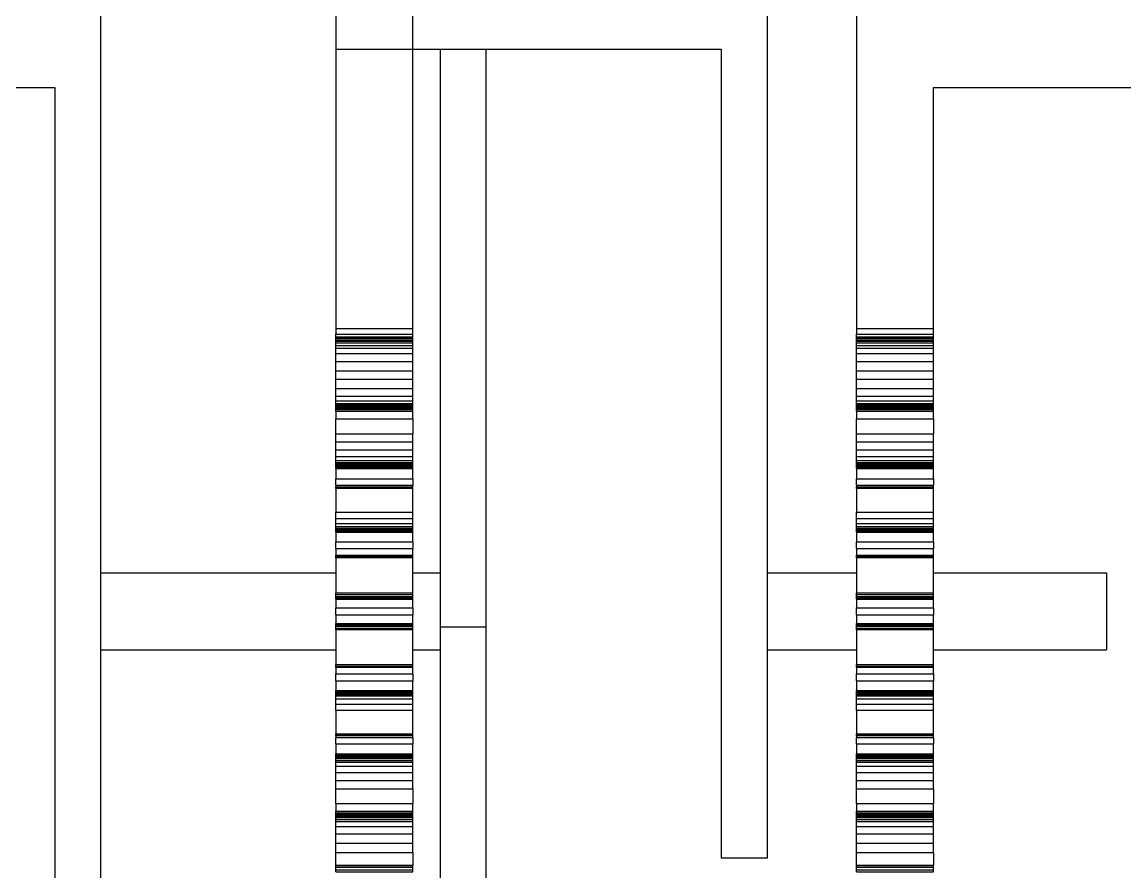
# Model space of a CAD drawing. Extents: x -518 to 2151, y -2845 to -846.
# Drawn here: x 164.6 to 307.7, y -2065.9 to -1955.6 of the extents above; entities that cross this region are included whole.
import ezdxf

# ---------------------------------------------------------------- set-up
doc = ezdxf.new("R2010")
doc.units = 0
doc.layers.get('0').update_dxf_attribs({"linetype": 'CONTINUOUS'})

msp = doc.modelspace()

# ---------------------------------------------------------------- linework, layer by layer
at = {"lineweight": 25}
for p, q in [((174.82101, -2079.0952), (174.82101, -1829.0952)), ((261.29301, -2064.0952), (261.29301, -1844.0952)), ((205.29301, -1912.8452), (205.29301, -1995.3452)), ((215.29301, -1995.3452), (215.29301, -1912.8452)), ((272.84419, -1912.8452), (272.84419, -1995.3452)), ((205.29301, -1949.0952), (205.29301, -1959.0952)), ((205.29301, -1959.0952), (255.29301, -1959.0952)), ((218.82101, -1959.0952), (218.82101, -2034.0952)), ((224.82101, -2034.0952), (224.82101, -1959.0952)), ((255.29301, -1959.0952), (255.29301, -2064.0952)), ((68.82101, -1964.0952), (168.82101, -1964.0952)), ((168.82101, -1964.0952), (168.82101, -2079.0952)), ((282.84419, -1964.0952), (432.84419, -1964.0952)), ((282.84419, -1995.3452), (282.84419, -1964.0952)), ((205.29301, -1995.3452), (215.29301, -1995.3452)), ((272.84419, -1995.3452), (282.84419, -1995.3452)), ((215.29301, -2016.11878), (205.29301, -2016.11878)), ((205.29301, -2016.11878), (205.29301, -2019.17665)), ((215.29301, -2019.17665), (215.29301, -2016.11878)), ((282.84419, -2016.11878), (272.84419, -2016.11878)), ((272.84419, -2016.11878), (272.84419, -2019.17665)), ((282.84419, -2019.17665), (282.84419, -2016.11878)), ((205.29301, -2019.17665), (215.29301, -2019.17665)), ((272.84419, -2019.17665), (282.84419, -2019.17665)), ((215.29301, -2025.11915), (205.29301, -2025.11915)), ((205.29301, -2025.11915), (205.29301, -2029.64488)), ((215.29301, -2029.64488), (215.29301, -2025.11915)), ((272.84419, -2025.11915), (272.84419, -2029.64488)), ((282.84419, -2025.11915), (272.84419, -2025.11915)), ((282.84419, -2029.64488), (282.84419, -2025.11915)), ((205.29301, -2029.64488), (215.29301, -2029.64488)), ((272.84419, -2029.64488), (282.84419, -2029.64488)), ((205.29301, -2034.43009), (205.29301, -2038.95582)), ((215.29301, -2034.43009), (205.29301, -2034.43009)), ((215.29301, -2038.95582), (215.29301, -2034.43009)), ((218.82101, -2034.0952), (218.82101, -2104.0952)), ((224.82101, -2034.0952), (218.82101, -2034.0952)), ((224.82101, -2098.0952), (224.82101, -2034.0952)), ((272.84419, -2034.43009), (272.84419, -2038.95582)), ((282.84419, -2034.43009), (272.84419, -2034.43009)), ((282.84419, -2038.95582), (282.84419, -2034.43009)), ((205.29301, -2038.95582), (215.29301, -2038.95582)), ((272.84419, -2038.95582), (282.84419, -2038.95582)), ((215.29301, -2044.89832), (205.29301, -2044.89832)), ((205.29301, -2044.89832), (205.29301, -2047.95618)), ((215.29301, -2047.95618), (215.29301, -2044.89832)), ((282.84419, -2044.89832), (272.84419, -2044.89832)), ((272.84419, -2044.89832), (272.84419, -2047.95618)), ((282.84419, -2047.95618), (282.84419, -2044.89832)), ((205.29301, -2047.95618), (215.29301, -2047.95618)), ((272.84419, -2047.95618), (282.84419, -2047.95618)), ((261.29301, -2064.0952), (255.29301, -2064.0952))]:
    msp.add_line(p, q, dxfattribs=at)
at = {"color": 4, "lineweight": 25}
for p, q in [((205.29301, -1959.0952), (255.29301, -1959.0952)), ((261.29301, -2027.03748), (272.84419, -2027.03748)), ((282.84419, -2027.03748), (305.29301, -2027.03748)), ((305.29301, -2027.03748), (305.29301, -2034.53748)), ((305.29301, -2034.53748), (305.29301, -2037.03748)), ((261.29301, -2037.03748), (272.84419, -2037.03748)), ((282.84419, -2037.03748), (305.29301, -2037.03748)), ((261.29301, -2064.0952), (255.29301, -2064.0952))]:
    msp.add_line(p, q, dxfattribs=at)
at = {"color": 6, "lineweight": 25}
for p, q in [((205.29301, -1995.3452), (215.29301, -1995.3452)), ((205.29301, -1995.34569), (205.29301, -1996.06522)), ((205.29301, -1996.06522), (215.29301, -1996.06522)), ((205.29301, -1996.41352), (205.29301, -1996.06522)), ((205.29301, -1996.49712), (205.29301, -1996.41351)), ((205.29301, -1996.41352), (215.29301, -1996.41352)), ((215.29301, -1996.06522), (215.29301, -1995.34569)), ((215.29301, -1996.41352), (215.29301, -1996.06522)), ((215.29301, -1996.49712), (215.29301, -1996.41351)), ((272.84419, -1995.3452), (282.84419, -1995.3452)), ((272.84419, -1995.34569), (272.84419, -1996.06522)), ((272.84419, -1996.41352), (272.84419, -1996.06522)), ((272.84419, -1996.06522), (282.84419, -1996.06522)), ((272.84419, -1996.49712), (272.84419, -1996.41351)), ((272.84419, -1996.41352), (282.84419, -1996.41352)), ((282.84419, -1996.06522), (282.84419, -1995.3452)), ((282.84419, -1996.41352), (282.84419, -1996.06522)), ((282.84419, -1996.49712), (282.84419, -1996.41351)), ((205.29301, -1996.49712), (215.29301, -1996.49712)), ((205.29301, -1996.66914), (205.29301, -1996.49712)), ((205.29301, -1996.66914), (215.29301, -1996.66914)), ((205.29301, -1996.90669), (205.29301, -1996.66914)), ((205.29301, -1996.90669), (215.29301, -1996.90669)), ((205.29301, -1996.97912), (205.29301, -1996.90669)), ((205.29301, -1996.97912), (215.29301, -1996.97912)), ((205.29301, -1997.20011), (205.29301, -1996.97912)), ((205.29301, -1997.20011), (215.29301, -1997.20011)), ((205.29301, -1997.20915), (205.29301, -1997.20011)), ((205.29301, -1997.20915), (215.29301, -1997.20915)), ((205.29301, -1997.57592), (205.29301, -1997.20915)), ((205.29301, -1997.57592), (215.29301, -1997.57592)), ((205.29301, -1997.88254), (205.29301, -1997.57592)), ((215.29301, -1996.66914), (215.29301, -1996.49712)), ((215.29301, -1996.90669), (215.29301, -1996.66914)), ((215.29301, -1996.97912), (215.29301, -1996.90669)), ((215.29301, -1997.20011), (215.29301, -1996.97912)), ((215.29301, -1997.20915), (215.29301, -1997.20011)), ((215.29301, -1997.57592), (215.29301, -1997.20915)), ((215.29301, -1997.88254), (215.29301, -1997.57592)), ((272.84419, -1996.66914), (272.84419, -1996.49712)), ((272.84419, -1996.49712), (282.84419, -1996.49712)), ((272.84419, -1996.90669), (272.84419, -1996.66914)), ((272.84419, -1996.66914), (282.84419, -1996.66914)), ((272.84419, -1996.90669), (282.84419, -1996.90669)), ((272.84419, -1996.97912), (272.84419, -1996.90669)), ((272.84419, -1996.97912), (282.84419, -1996.97912)), ((272.84419, -1997.20011), (272.84419, -1996.97912)), ((272.84419, -1997.20011), (282.84419, -1997.20011)), ((272.84419, -1997.20915), (272.84419, -1997.20011)), ((272.84419, -1997.20915), (282.84419, -1997.20915)), ((272.84419, -1997.57592), (272.84419, -1997.20915)), ((272.84419, -1997.57592), (282.84419, -1997.57592)), ((272.84419, -1997.88254), (272.84419, -1997.57592)), ((282.84419, -1996.66914), (282.84419, -1996.49712)), ((282.84419, -1996.90669), (282.84419, -1996.66914)), ((282.84419, -1996.97912), (282.84419, -1996.90669)), ((282.84419, -1997.20011), (282.84419, -1996.97912)), ((282.84419, -1997.20915), (282.84419, -1997.20011)), ((282.84419, -1997.57592), (282.84419, -1997.20915)), ((282.84419, -1997.88254), (282.84419, -1997.57592)), ((205.29301, -1997.88254), (215.29301, -1997.88254)), ((205.29301, -1998.59922), (205.29301, -1997.88254)), ((205.29301, -1998.59922), (215.29301, -1998.59922)), ((205.29301, -1999.63704), (205.29301, -1998.59922)), ((215.29301, -1998.59922), (215.29301, -1997.88254)), ((215.29301, -1999.63704), (215.29301, -1998.59922)), ((272.84419, -1997.88254), (282.84419, -1997.88254)), ((272.84419, -1998.59922), (272.84419, -1997.88254)), ((272.84419, -1998.59922), (282.84419, -1998.59922)), ((272.84419, -1999.63704), (272.84419, -1998.59922)), ((282.84419, -1998.59922), (282.84419, -1997.88254)), ((282.84419, -1999.63704), (282.84419, -1998.59922)), ((205.29301, -1999.63704), (215.29301, -1999.63704)), ((205.29301, -2000.83976), (205.29301, -1999.63704)), ((215.29301, -2000.83976), (215.29301, -1999.63704)), ((272.84419, -1999.63704), (282.84419, -1999.63704)), ((272.84419, -2000.83976), (272.84419, -1999.63704)), ((282.84419, -2000.83976), (282.84419, -1999.63704)), ((205.29301, -2000.83976), (215.29301, -2000.83976)), ((205.29301, -2001.93683), (205.29301, -2000.83976)), ((205.29301, -2001.93683), (215.29301, -2001.93683)), ((205.29301, -2003.14313), (205.29301, -2001.93683)), ((215.29301, -2001.93683), (215.29301, -2000.83976)), ((215.29301, -2003.14313), (215.29301, -2001.93683)), ((272.84419, -2000.83976), (282.84419, -2000.83976)), ((272.84419, -2001.93683), (272.84419, -2000.83976)), ((272.84419, -2001.93683), (282.84419, -2001.93683)), ((272.84419, -2003.14313), (272.84419, -2001.93683)), ((282.84419, -2001.93683), (282.84419, -2000.83976)), ((282.84419, -2003.14313), (282.84419, -2001.93683)), ((205.29301, -2003.14313), (215.29301, -2003.14313)), ((205.29301, -2004.11542), (205.29301, -2003.14313)), ((215.29301, -2004.11542), (215.29301, -2003.14313)), ((272.84419, -2003.14313), (282.84419, -2003.14313)), ((272.84419, -2004.11542), (272.84419, -2003.14313)), ((282.84419, -2004.11542), (282.84419, -2003.14313)), ((205.29301, -2004.11542), (215.29301, -2004.11542)), ((205.29301, -2004.74259), (205.29301, -2004.11542)), ((205.29301, -2004.74259), (215.29301, -2004.74259)), ((205.29301, -2005.06227), (205.29301, -2004.74259)), ((215.29301, -2004.74259), (215.29301, -2004.11542)), ((215.29301, -2005.06227), (215.29301, -2004.74259)), ((272.84419, -2004.11542), (282.84419, -2004.11542)), ((272.84419, -2004.74259), (272.84419, -2004.11542)), ((272.84419, -2004.74259), (282.84419, -2004.74259)), ((272.84419, -2005.06227), (272.84419, -2004.74259)), ((282.84419, -2004.74259), (282.84419, -2004.11542)), ((282.84419, -2005.06227), (282.84419, -2004.74259)), ((205.29301, -2005.06227), (215.29301, -2005.06227)), ((205.29301, -2005.12056), (205.29301, -2005.06227)), ((205.29301, -2005.12056), (215.29301, -2005.12056)), ((205.29301, -2005.30011), (205.29301, -2005.12056)), ((205.29301, -2005.30011), (215.29301, -2005.30011)), ((205.29301, -2005.3933), (205.29301, -2005.30011)), ((205.29301, -2005.3933), (215.29301, -2005.3933)), ((205.29301, -2005.47108), (205.29301, -2005.3933)), ((205.29301, -2005.47108), (215.29301, -2005.47108)), ((205.29301, -2005.6301), (205.29301, -2005.47108)), ((205.29301, -2005.6301), (215.29301, -2005.6301)), ((205.29301, -2005.63753), (205.29301, -2005.6301)), ((205.29301, -2005.63753), (215.29301, -2005.63753)), ((205.29301, -2005.80179), (205.29301, -2005.63753)), ((205.29301, -2005.80179), (215.29301, -2005.80179)), ((205.29301, -2005.87829), (205.29301, -2005.80179)), ((205.29301, -2005.87829), (215.29301, -2005.87829)), ((205.29301, -2006.09543), (205.29301, -2005.87829)), ((205.29301, -2006.09543), (215.29301, -2006.09543)), ((205.29301, -2006.09543), (205.29301, -2007.08541)), ((215.29301, -2005.12056), (215.29301, -2005.06227)), ((215.29301, -2005.30011), (215.29301, -2005.12056)), ((215.29301, -2005.3933), (215.29301, -2005.30011)), ((215.29301, -2005.47108), (215.29301, -2005.3933)), ((215.29301, -2005.6301), (215.29301, -2005.47108)), ((215.29301, -2005.63753), (215.29301, -2005.6301)), ((215.29301, -2005.80179), (215.29301, -2005.63753)), ((215.29301, -2005.87829), (215.29301, -2005.80179)), ((215.29301, -2006.09543), (215.29301, -2005.87829)), ((215.29301, -2007.08541), (215.29301, -2006.09543)), ((272.84419, -2005.06227), (282.84419, -2005.06227)), ((272.84419, -2005.12056), (272.84419, -2005.06227)), ((272.84419, -2005.12056), (282.84419, -2005.12056)), ((272.84419, -2005.30011), (272.84419, -2005.12056)), ((272.84419, -2005.30011), (282.84419, -2005.30011)), ((272.84419, -2005.3933), (272.84419, -2005.30011)), ((272.84419, -2005.3933), (282.84419, -2005.3933)), ((272.84419, -2005.47108), (272.84419, -2005.3933)), ((272.84419, -2005.47108), (282.84419, -2005.47108)), ((272.84419, -2005.6301), (272.84419, -2005.47108)), ((272.84419, -2005.6301), (282.84419, -2005.6301)), ((272.84419, -2005.63753), (272.84419, -2005.6301)), ((272.84419, -2005.63753), (282.84419, -2005.63753)), ((272.84419, -2005.80179), (272.84419, -2005.63753)), ((272.84419, -2005.80179), (282.84419, -2005.80179)), ((272.84419, -2005.87829), (272.84419, -2005.80179)), ((272.84419, -2005.87829), (282.84419, -2005.87829)), ((272.84419, -2006.09543), (272.84419, -2005.87829)), ((272.84419, -2006.09543), (272.84419, -2007.08541)), ((272.84419, -2006.09543), (282.84419, -2006.09543)), ((282.84419, -2005.12056), (282.84419, -2005.06227)), ((282.84419, -2005.30011), (282.84419, -2005.12056)), ((282.84419, -2005.3933), (282.84419, -2005.30011)), ((282.84419, -2005.47108), (282.84419, -2005.3933)), ((282.84419, -2005.6301), (282.84419, -2005.47108)), ((282.84419, -2005.63753), (282.84419, -2005.6301)), ((282.84419, -2005.80179), (282.84419, -2005.63753)), ((282.84419, -2005.87829), (282.84419, -2005.80179)), ((282.84419, -2006.09543), (282.84419, -2005.87829)), ((282.84419, -2007.08541), (282.84419, -2006.09543)), ((205.29301, -2007.08541), (215.29301, -2007.08541)), ((205.29301, -2008.99924), (205.29301, -2007.08541)), ((215.29301, -2007.08541), (215.29301, -2008.99924)), ((272.84419, -2007.08541), (282.84419, -2007.08541)), ((272.84419, -2008.99924), (272.84419, -2007.08541)), ((282.84419, -2007.08541), (282.84419, -2008.99924)), ((205.29301, -2008.99924), (215.29301, -2008.99924)), ((205.29301, -2010.0531), (205.29301, -2008.99924)), ((215.29301, -2010.0531), (215.29301, -2008.99924)), ((272.84419, -2008.99924), (282.84419, -2008.99924)), ((272.84419, -2010.0531), (272.84419, -2008.99924)), ((282.84419, -2010.0531), (282.84419, -2008.99924)), ((205.29301, -2010.0531), (215.29301, -2010.0531)), ((205.29301, -2011.11401), (205.29301, -2010.0531)), ((215.29301, -2011.11401), (215.29301, -2010.0531)), ((272.84419, -2010.0531), (282.84419, -2010.0531)), ((272.84419, -2011.11401), (272.84419, -2010.0531)), ((282.84419, -2011.11401), (282.84419, -2010.0531)), ((205.29301, -2011.11401), (215.29301, -2011.11401)), ((205.29301, -2011.94517), (205.29301, -2011.11401)), ((205.29301, -2011.94517), (215.29301, -2011.94517)), ((205.29301, -2012.46918), (205.29301, -2011.94517)), ((215.29301, -2011.94517), (215.29301, -2011.11401)), ((215.29301, -2012.46918), (215.29301, -2011.94517)), ((272.84419, -2011.11401), (282.84419, -2011.11401)), ((272.84419, -2011.94517), (272.84419, -2011.11401)), ((272.84419, -2011.94517), (282.84419, -2011.94517)), ((272.84419, -2012.46918), (272.84419, -2011.94517)), ((282.84419, -2011.94517), (282.84419, -2011.11401)), ((282.84419, -2012.46918), (282.84419, -2011.94517)), ((205.29301, -2012.46918), (215.29301, -2012.46918)), ((205.29301, -2012.73118), (205.29301, -2012.46918)), ((205.29301, -2012.73118), (215.29301, -2012.73118)), ((205.29301, -2012.77852), (205.29301, -2012.73118)), ((205.29301, -2012.77852), (215.29301, -2012.77852)), ((205.29301, -2012.92333), (205.29301, -2012.77852)), ((205.29301, -2012.92333), (215.29301, -2012.92333)), ((205.29301, -2012.99783), (205.29301, -2012.92333)), ((205.29301, -2012.99783), (215.29301, -2012.99783)), ((205.29301, -2013.0596), (205.29301, -2012.99783)), ((205.29301, -2013.0596), (215.29301, -2013.0596)), ((205.29301, -2013.18452), (205.29301, -2013.0596)), ((205.29301, -2013.18452), (215.29301, -2013.18452)), ((205.29301, -2013.19031), (205.29301, -2013.18452)), ((205.29301, -2013.19031), (215.29301, -2013.19031)), ((205.29301, -2013.31665), (205.29301, -2013.19031)), ((205.29301, -2013.31665), (215.29301, -2013.31665)), ((205.29301, -2013.37405), (205.29301, -2013.31665)), ((205.29301, -2013.37405), (215.29301, -2013.37405)), ((205.29301, -2013.52974), (205.29301, -2013.37405)), ((205.29301, -2013.52974), (215.29301, -2013.52974)), ((205.29301, -2013.52974), (205.29301, -2014.84936)), ((215.29301, -2012.73118), (215.29301, -2012.46918)), ((215.29301, -2012.77852), (215.29301, -2012.73118)), ((215.29301, -2012.92333), (215.29301, -2012.77852)), ((215.29301, -2012.99783), (215.29301, -2012.92333)), ((215.29301, -2013.0596), (215.29301, -2012.99783)), ((215.29301, -2013.18452), (215.29301, -2013.0596)), ((215.29301, -2013.19031), (215.29301, -2013.18452)), ((215.29301, -2013.31665), (215.29301, -2013.19031)), ((215.29301, -2013.37405), (215.29301, -2013.31665)), ((215.29301, -2013.52974), (215.29301, -2013.37405)), ((215.29301, -2014.84936), (215.29301, -2013.52974)), ((272.84419, -2012.46918), (282.84419, -2012.46918)), ((272.84419, -2012.73118), (272.84419, -2012.46918)), ((272.84419, -2012.73118), (282.84419, -2012.73118)), ((272.84419, -2012.77852), (272.84419, -2012.73118)), ((272.84419, -2012.77852), (282.84419, -2012.77852)), ((272.84419, -2012.92333), (272.84419, -2012.77852)), ((272.84419, -2012.92333), (282.84419, -2012.92333)), ((272.84419, -2012.99783), (272.84419, -2012.92333)), ((272.84419, -2012.99783), (282.84419, -2012.99783)), ((272.84419, -2013.0596), (272.84419, -2012.99783)), ((272.84419, -2013.0596), (282.84419, -2013.0596)), ((272.84419, -2013.18452), (272.84419, -2013.0596)), ((272.84419, -2013.18452), (282.84419, -2013.18452)), ((272.84419, -2013.19031), (272.84419, -2013.18452)), ((272.84419, -2013.19031), (282.84419, -2013.19031)), ((272.84419, -2013.31665), (272.84419, -2013.19031)), ((272.84419, -2013.31665), (282.84419, -2013.31665)), ((272.84419, -2013.37405), (272.84419, -2013.31665)), ((272.84419, -2013.37405), (282.84419, -2013.37405)), ((272.84419, -2013.52974), (272.84419, -2013.37405)), ((272.84419, -2013.52974), (282.84419, -2013.52974)), ((272.84419, -2013.52974), (272.84419, -2014.84936)), ((282.84419, -2012.73118), (282.84419, -2012.46918)), ((282.84419, -2012.77852), (282.84419, -2012.73118)), ((282.84419, -2012.92333), (282.84419, -2012.77852)), ((282.84419, -2012.99783), (282.84419, -2012.92333)), ((282.84419, -2013.0596), (282.84419, -2012.99783)), ((282.84419, -2013.18452), (282.84419, -2013.0596)), ((282.84419, -2013.19031), (282.84419, -2013.18452)), ((282.84419, -2013.31665), (282.84419, -2013.19031)), ((282.84419, -2013.37405), (282.84419, -2013.31665)), ((282.84419, -2013.52974), (282.84419, -2013.37405)), ((282.84419, -2014.84936), (282.84419, -2013.52974)), ((205.29301, -2014.84936), (215.29301, -2014.84936)), ((205.29301, -2015.67183), (205.29301, -2014.84936)), ((215.29301, -2014.84936), (215.29301, -2015.67183)), ((272.84419, -2014.84936), (282.84419, -2014.84936)), ((272.84419, -2015.67183), (272.84419, -2014.84936)), ((282.84419, -2014.84936), (282.84419, -2015.67183)), ((205.29301, -2015.67183), (215.29301, -2015.67183)), ((205.29301, -2015.67183), (205.29301, -2015.91319)), ((205.29301, -2015.91319), (215.29301, -2015.91319)), ((205.29301, -2015.99555), (205.29301, -2015.91319)), ((205.29301, -2015.99555), (215.29301, -2015.99555)), ((205.29301, -2016.11878), (205.29301, -2015.99555)), ((215.29301, -2015.91319), (215.29301, -2015.67183)), ((215.29301, -2015.99555), (215.29301, -2015.91319)), ((215.29301, -2016.11878), (215.29301, -2015.99555)), ((272.84419, -2015.67183), (272.84419, -2015.91319)), ((272.84419, -2015.67183), (282.84419, -2015.67183)), ((272.84419, -2015.91319), (282.84419, -2015.91319)), ((272.84419, -2015.99555), (272.84419, -2015.91319)), ((272.84419, -2015.99555), (282.84419, -2015.99555)), ((272.84419, -2016.11878), (272.84419, -2015.99555)), ((282.84419, -2015.91319), (282.84419, -2015.67183)), ((282.84419, -2015.99555), (282.84419, -2015.91319)), ((282.84419, -2016.11878), (282.84419, -2015.99555)), ((205.29301, -2019.99934), (205.29301, -2019.17665)), ((215.29301, -2019.99934), (215.29301, -2019.17665)), ((272.84419, -2019.99934), (272.84419, -2019.17665)), ((282.84419, -2019.99934), (282.84419, -2019.17665)), ((205.29301, -2019.99934), (215.29301, -2019.99934)), ((205.29301, -2020.65306), (205.29301, -2019.99934)), ((205.29301, -2020.65306), (215.29301, -2020.65306)), ((205.29301, -2021.05099), (205.29301, -2020.65306)), ((215.29301, -2020.65306), (215.29301, -2019.99934)), ((215.29301, -2021.05099), (215.29301, -2020.65306)), ((272.84419, -2019.99934), (282.84419, -2019.99934)), ((272.84419, -2020.65306), (272.84419, -2019.99934)), ((272.84419, -2020.65306), (282.84419, -2020.65306)), ((272.84419, -2021.05099), (272.84419, -2020.65306)), ((282.84419, -2020.65306), (282.84419, -2019.99934)), ((282.84419, -2021.05099), (282.84419, -2020.65306)), ((205.29301, -2021.05099), (215.29301, -2021.05099)), ((205.29301, -2021.24386), (205.29301, -2021.05099)), ((205.29301, -2021.24386), (215.29301, -2021.24386)), ((205.29301, -2021.27818), (205.29301, -2021.24386)), ((205.29301, -2021.27818), (215.29301, -2021.27818)), ((205.29301, -2021.38193), (205.29301, -2021.27818)), ((205.29301, -2021.38193), (215.29301, -2021.38193)), ((205.29301, -2021.43448), (205.29301, -2021.38193)), ((205.29301, -2021.43448), (215.29301, -2021.43448)), ((205.29301, -2021.47754), (205.29301, -2021.43448)), ((205.29301, -2021.47754), (215.29301, -2021.47754)), ((205.29301, -2021.56291), (205.29301, -2021.47754)), ((205.29301, -2021.56291), (215.29301, -2021.56291)), ((205.29301, -2021.5668), (205.29301, -2021.56291)), ((205.29301, -2021.5668), (215.29301, -2021.5668)), ((205.29301, -2021.64969), (205.29301, -2021.5668)), ((205.29301, -2021.64969), (215.29301, -2021.64969)), ((205.29301, -2021.6855), (205.29301, -2021.64969)), ((205.29301, -2021.6855), (215.29301, -2021.6855)), ((205.29301, -2021.77292), (205.29301, -2021.6855)), ((205.29301, -2021.77292), (215.29301, -2021.77292)), ((205.29301, -2021.77292), (205.29301, -2023.02132)), ((215.29301, -2021.24386), (215.29301, -2021.05099)), ((215.29301, -2021.27818), (215.29301, -2021.24386)), ((215.29301, -2021.38193), (215.29301, -2021.27818)), ((215.29301, -2021.43448), (215.29301, -2021.38193)), ((215.29301, -2021.47754), (215.29301, -2021.43448)), ((215.29301, -2021.56291), (215.29301, -2021.47754)), ((215.29301, -2021.5668), (215.29301, -2021.56291)), ((215.29301, -2021.64969), (215.29301, -2021.5668)), ((215.29301, -2021.6855), (215.29301, -2021.64969)), ((215.29301, -2021.77292), (215.29301, -2021.6855)), ((215.29301, -2023.02132), (215.29301, -2021.77292)), ((272.84419, -2021.05099), (282.84419, -2021.05099)), ((272.84419, -2021.24386), (272.84419, -2021.05099)), ((272.84419, -2021.24386), (282.84419, -2021.24386)), ((272.84419, -2021.27818), (272.84419, -2021.24386)), ((272.84419, -2021.27818), (282.84419, -2021.27818)), ((272.84419, -2021.38193), (272.84419, -2021.27818)), ((272.84419, -2021.38193), (282.84419, -2021.38193)), ((272.84419, -2021.43448), (272.84419, -2021.38193)), ((272.84419, -2021.43448), (282.84419, -2021.43448)), ((272.84419, -2021.47754), (272.84419, -2021.43448)), ((272.84419, -2021.47754), (282.84419, -2021.47754)), ((272.84419, -2021.56291), (272.84419, -2021.47754)), ((272.84419, -2021.56291), (282.84419, -2021.56291)), ((272.84419, -2021.5668), (272.84419, -2021.56291)), ((272.84419, -2021.5668), (282.84419, -2021.5668)), ((272.84419, -2021.64969), (272.84419, -2021.5668)), ((272.84419, -2021.64969), (282.84419, -2021.64969)), ((272.84419, -2021.6855), (272.84419, -2021.64969)), ((272.84419, -2021.6855), (282.84419, -2021.6855)), ((272.84419, -2021.77292), (272.84419, -2021.6855)), ((272.84419, -2021.77292), (282.84419, -2021.77292)), ((272.84419, -2021.77292), (272.84419, -2023.02132)), ((282.84419, -2021.24386), (282.84419, -2021.05099)), ((282.84419, -2021.27818), (282.84419, -2021.24386)), ((282.84419, -2021.38193), (282.84419, -2021.27818)), ((282.84419, -2021.43448), (282.84419, -2021.38193)), ((282.84419, -2021.47754), (282.84419, -2021.43448)), ((282.84419, -2021.56291), (282.84419, -2021.47754)), ((282.84419, -2021.5668), (282.84419, -2021.56291)), ((282.84419, -2021.64969), (282.84419, -2021.5668)), ((282.84419, -2021.6855), (282.84419, -2021.64969)), ((282.84419, -2021.77292), (282.84419, -2021.6855)), ((282.84419, -2023.02132), (282.84419, -2021.77292)), ((205.29301, -2023.02132), (215.29301, -2023.02132)), ((205.29301, -2023.90196), (205.29301, -2023.02132)), ((215.29301, -2023.02132), (215.29301, -2023.90196)), ((272.84419, -2023.02132), (282.84419, -2023.02132)), ((272.84419, -2023.90196), (272.84419, -2023.02132)), ((282.84419, -2023.02132), (282.84419, -2023.90196)), ((205.29301, -2023.90196), (215.29301, -2023.90196)), ((205.29301, -2023.90196), (205.29301, -2024.76506)), ((205.29301, -2024.76506), (215.29301, -2024.76506)), ((205.29301, -2024.76877), (205.29301, -2024.76506)), ((205.29301, -2024.76905), (215.29301, -2024.76905)), ((205.29301, -2024.78864), (205.29301, -2024.76905)), ((205.29301, -2024.78864), (215.29301, -2024.78864)), ((205.29301, -2024.81591), (205.29301, -2024.78864)), ((205.29301, -2024.81591), (215.29301, -2024.81591)), ((205.29301, -2024.9158), (205.29301, -2024.81591)), ((205.29301, -2024.9158), (215.29301, -2024.9158)), ((205.29301, -2025.11915), (205.29301, -2024.9158)), ((215.29301, -2024.76506), (215.29301, -2023.90196)), ((215.29301, -2024.76877), (215.29301, -2024.76506)), ((215.29301, -2024.78864), (215.29301, -2024.76905)), ((215.29301, -2024.81591), (215.29301, -2024.78864)), ((215.29301, -2024.9158), (215.29301, -2024.81591)), ((215.29301, -2025.11915), (215.29301, -2024.9158)), ((272.84419, -2023.90196), (282.84419, -2023.90196)), ((272.84419, -2023.90196), (272.84419, -2024.76506)), ((272.84419, -2024.76506), (282.84419, -2024.76506)), ((272.84419, -2024.76877), (272.84419, -2024.76506)), ((272.84419, -2024.76877), (282.84419, -2024.76877)), ((272.84419, -2024.76905), (282.84419, -2024.76905)), ((272.84419, -2024.78864), (272.84419, -2024.76905)), ((272.84419, -2024.78864), (282.84419, -2024.78864)), ((272.84419, -2024.81591), (272.84419, -2024.78864)), ((272.84419, -2024.81591), (282.84419, -2024.81591)), ((272.84419, -2024.9158), (272.84419, -2024.81591)), ((272.84419, -2024.9158), (282.84419, -2024.9158)), ((272.84419, -2025.11915), (272.84419, -2024.9158)), ((282.84419, -2024.76506), (282.84419, -2023.90196)), ((282.84419, -2024.76877), (282.84419, -2024.76506)), ((282.84419, -2024.78864), (282.84419, -2024.76905)), ((282.84419, -2024.81591), (282.84419, -2024.78864)), ((282.84419, -2024.9158), (282.84419, -2024.81591)), ((282.84419, -2025.11915), (282.84419, -2024.9158)), ((205.29301, -2029.8585), (205.29301, -2029.64488)), ((205.29301, -2029.8585), (215.29301, -2029.8585)), ((205.29301, -2030.11297), (205.29301, -2029.8585)), ((205.29301, -2030.11297), (215.29301, -2030.11297)), ((205.29301, -2030.22829), (205.29301, -2030.11297)), ((205.29301, -2030.22829), (215.29301, -2030.22829)), ((205.29301, -2030.24808), (205.29301, -2030.22829)), ((205.29301, -2030.24808), (215.29301, -2030.24808)), ((205.29301, -2030.30624), (205.29301, -2030.24808)), ((205.29301, -2030.30624), (215.29301, -2030.30624)), ((205.29301, -2030.33453), (205.29301, -2030.30624)), ((205.29301, -2030.33453), (215.29301, -2030.33453)), ((205.29301, -2030.357), (205.29301, -2030.33453)), ((205.29301, -2030.357), (215.29301, -2030.357)), ((205.29301, -2030.39909), (205.29301, -2030.357)), ((205.29301, -2030.39909), (215.29301, -2030.39909)), ((205.29301, -2030.40091), (205.29301, -2030.39909)), ((205.29301, -2030.40091), (215.29301, -2030.40091)), ((205.29301, -2030.43673), (205.29301, -2030.40091)), ((205.29301, -2030.43673), (215.29301, -2030.43673)), ((205.29301, -2030.44938), (205.29301, -2030.43673)), ((205.29301, -2030.44938), (215.29301, -2030.44938)), ((205.29301, -2030.46472), (205.29301, -2030.44938)), ((205.29301, -2030.46472), (215.29301, -2030.46472)), ((205.29301, -2030.46472), (205.29301, -2031.58733)), ((215.29301, -2029.8585), (215.29301, -2029.64488)), ((215.29301, -2030.11297), (215.29301, -2029.8585)), ((215.29301, -2030.22829), (215.29301, -2030.11297)), ((215.29301, -2030.24808), (215.29301, -2030.22829)), ((215.29301, -2030.30624), (215.29301, -2030.24808)), ((215.29301, -2030.33453), (215.29301, -2030.30624)), ((215.29301, -2030.357), (215.29301, -2030.33453)), ((215.29301, -2030.39909), (215.29301, -2030.357)), ((215.29301, -2030.40091), (215.29301, -2030.39909)), ((215.29301, -2030.43673), (215.29301, -2030.40091)), ((215.29301, -2030.44938), (215.29301, -2030.43673)), ((215.29301, -2030.46472), (215.29301, -2030.44938)), ((215.29301, -2031.58733), (215.29301, -2030.46472)), ((272.84419, -2029.8585), (272.84419, -2029.64488)), ((272.84419, -2029.8585), (282.84419, -2029.8585)), ((272.84419, -2030.11297), (272.84419, -2029.8585)), ((272.84419, -2030.11297), (282.84419, -2030.11297)), ((272.84419, -2030.22829), (272.84419, -2030.11297)), ((272.84419, -2030.22829), (282.84419, -2030.22829)), ((272.84419, -2030.24808), (272.84419, -2030.22829)), ((272.84419, -2030.24808), (282.84419, -2030.24808)), ((272.84419, -2030.30624), (272.84419, -2030.24808)), ((272.84419, -2030.30624), (282.84419, -2030.30624)), ((272.84419, -2030.33453), (272.84419, -2030.30624)), ((272.84419, -2030.33453), (282.84419, -2030.33453)), ((272.84419, -2030.357), (272.84419, -2030.33453)), ((272.84419, -2030.357), (282.84419, -2030.357)), ((272.84419, -2030.39909), (272.84419, -2030.357)), ((272.84419, -2030.39909), (282.84419, -2030.39909)), ((272.84419, -2030.40091), (272.84419, -2030.39909)), ((272.84419, -2030.40091), (282.84419, -2030.40091)), ((272.84419, -2030.43673), (272.84419, -2030.40091)), ((272.84419, -2030.43673), (282.84419, -2030.43673)), ((272.84419, -2030.44938), (272.84419, -2030.43673)), ((272.84419, -2030.44938), (282.84419, -2030.44938)), ((272.84419, -2030.46472), (272.84419, -2030.44938)), ((272.84419, -2030.46472), (282.84419, -2030.46472)), ((272.84419, -2030.46472), (272.84419, -2031.58733)), ((282.84419, -2029.8585), (282.84419, -2029.64488)), ((282.84419, -2030.11297), (282.84419, -2029.8585)), ((282.84419, -2030.22829), (282.84419, -2030.11297)), ((282.84419, -2030.24808), (282.84419, -2030.22829)), ((282.84419, -2030.30624), (282.84419, -2030.24808)), ((282.84419, -2030.33453), (282.84419, -2030.30624)), ((282.84419, -2030.357), (282.84419, -2030.33453)), ((282.84419, -2030.39909), (282.84419, -2030.357)), ((282.84419, -2030.40091), (282.84419, -2030.39909)), ((282.84419, -2030.43673), (282.84419, -2030.40091)), ((282.84419, -2030.44938), (282.84419, -2030.43673)), ((282.84419, -2030.46472), (282.84419, -2030.44938)), ((282.84419, -2031.58733), (282.84419, -2030.46472)), ((205.29301, -2031.58733), (215.29301, -2031.58733)), ((205.29301, -2032.48764), (205.29301, -2031.58733)), ((215.29301, -2031.58733), (215.29301, -2032.48764)), ((272.84419, -2031.58733), (282.84419, -2031.58733)), ((272.84419, -2032.48764), (272.84419, -2031.58733)), ((282.84419, -2031.58733), (282.84419, -2032.48764)), ((205.29301, -2032.48764), (215.29301, -2032.48764)), ((205.29301, -2032.48764), (205.29301, -2033.61025)), ((205.29301, -2033.61025), (215.29301, -2033.61025)), ((205.29301, -2033.62559), (205.29301, -2033.61025)), ((205.29301, -2033.62559), (215.29301, -2033.62559)), ((205.29301, -2033.63458), (205.29301, -2033.62559)), ((205.29301, -2033.63458), (215.29301, -2033.63458)), ((205.29301, -2033.65917), (205.29301, -2033.63458)), ((215.29301, -2033.61025), (215.29301, -2032.48764)), ((215.29301, -2033.62559), (215.29301, -2033.61025)), ((215.29301, -2033.63458), (215.29301, -2033.62559)), ((215.29301, -2033.65917), (215.29301, -2033.63458)), ((272.84419, -2032.48764), (282.84419, -2032.48764)), ((272.84419, -2032.48764), (272.84419, -2033.61025)), ((272.84419, -2033.61025), (282.84419, -2033.61025)), ((272.84419, -2033.62559), (272.84419, -2033.61025)), ((272.84419, -2033.62559), (282.84419, -2033.62559)), ((272.84419, -2033.63458), (272.84419, -2033.62559)), ((272.84419, -2033.63458), (282.84419, -2033.63458)), ((272.84419, -2033.65917), (272.84419, -2033.63458)), ((282.84419, -2033.61025), (282.84419, -2032.48764)), ((282.84419, -2033.62559), (282.84419, -2033.61025)), ((282.84419, -2033.63458), (282.84419, -2033.62559)), ((282.84419, -2033.65917), (282.84419, -2033.63458)), ((205.29301, -2033.65917), (215.29301, -2033.65917)), ((205.29301, -2033.70283), (205.29301, -2033.65917)), ((205.29301, -2033.70283), (215.29301, -2033.70283)), ((205.29301, -2033.71797), (205.29301, -2033.70283)), ((205.29301, -2033.71797), (215.29301, -2033.71797)), ((205.29301, -2033.76873), (205.29301, -2033.71797)), ((205.29301, -2033.76873), (215.29301, -2033.76873)), ((205.29301, -2033.77094), (205.29301, -2033.76873)), ((205.29301, -2033.77094), (215.29301, -2033.77094)), ((205.29301, -2033.86893), (205.29301, -2033.77094)), ((205.29301, -2033.86893), (215.29301, -2033.86893)), ((205.29301, -2033.962), (205.29301, -2033.86893)), ((205.29301, -2033.962), (215.29301, -2033.962)), ((205.29301, -2034.21647), (205.29301, -2033.962)), ((205.29301, -2034.21647), (215.29301, -2034.21647)), ((205.29301, -2034.43009), (205.29301, -2034.21647)), ((215.29301, -2033.70283), (215.29301, -2033.65917)), ((215.29301, -2033.71797), (215.29301, -2033.70283)), ((215.29301, -2033.76873), (215.29301, -2033.71797)), ((215.29301, -2033.77094), (215.29301, -2033.76873)), ((215.29301, -2033.86893), (215.29301, -2033.77094)), ((215.29301, -2033.962), (215.29301, -2033.86893)), ((215.29301, -2034.21647), (215.29301, -2033.962)), ((215.29301, -2034.43009), (215.29301, -2034.21647)), ((272.84419, -2033.65917), (282.84419, -2033.65917)), ((272.84419, -2033.70283), (272.84419, -2033.65917)), ((272.84419, -2033.70283), (282.84419, -2033.70283)), ((272.84419, -2033.71797), (272.84419, -2033.70283)), ((272.84419, -2033.71797), (282.84419, -2033.71797)), ((272.84419, -2033.76873), (272.84419, -2033.71797)), ((272.84419, -2033.76873), (282.84419, -2033.76873)), ((272.84419, -2033.77094), (272.84419, -2033.76873)), ((272.84419, -2033.77094), (282.84419, -2033.77094)), ((272.84419, -2033.86893), (272.84419, -2033.77094)), ((272.84419, -2033.86893), (282.84419, -2033.86893)), ((272.84419, -2033.962), (272.84419, -2033.86893)), ((272.84419, -2033.962), (282.84419, -2033.962)), ((272.84419, -2034.21647), (272.84419, -2033.962)), ((272.84419, -2034.21647), (282.84419, -2034.21647)), ((272.84419, -2034.43009), (272.84419, -2034.21647)), ((282.84419, -2033.70283), (282.84419, -2033.65917)), ((282.84419, -2033.71797), (282.84419, -2033.70283)), ((282.84419, -2033.76873), (282.84419, -2033.71797)), ((282.84419, -2033.77094), (282.84419, -2033.76873)), ((282.84419, -2033.86893), (282.84419, -2033.77094)), ((282.84419, -2033.962), (282.84419, -2033.86893)), ((282.84419, -2034.21647), (282.84419, -2033.962)), ((282.84419, -2034.43009), (282.84419, -2034.21647)), ((205.29301, -2039.15917), (205.29301, -2038.95582)), ((205.29301, -2039.15917), (215.29301, -2039.15917)), ((205.29301, -2039.25906), (205.29301, -2039.15917)), ((205.29301, -2039.25906), (215.29301, -2039.25906)), ((205.29301, -2039.29178), (205.29301, -2039.25906)), ((205.29301, -2039.29178), (215.29301, -2039.29178)), ((205.29301, -2039.29619), (205.29301, -2039.29178)), ((205.29301, -2039.29619), (215.29301, -2039.29619)), ((205.29301, -2039.3062), (205.29301, -2039.29619)), ((205.29301, -2039.3062), (215.29301, -2039.3062)), ((205.29301, -2039.30901), (205.29301, -2039.3062)), ((205.29301, -2039.30901), (215.29301, -2039.30901)), ((205.29301, -2039.30901), (205.29301, -2040.17301)), ((215.29301, -2039.15917), (215.29301, -2038.95582)), ((215.29301, -2039.25906), (215.29301, -2039.15917)), ((215.29301, -2039.29178), (215.29301, -2039.25906)), ((215.29301, -2039.29619), (215.29301, -2039.29178)), ((215.29301, -2039.3062), (215.29301, -2039.29619)), ((215.29301, -2039.30901), (215.29301, -2039.3062)), ((215.29301, -2040.17301), (215.29301, -2039.30901)), ((272.84419, -2039.15917), (272.84419, -2038.95582)), ((272.84419, -2039.15917), (282.84419, -2039.15917)), ((272.84419, -2039.25906), (272.84419, -2039.15917)), ((272.84419, -2039.25906), (282.84419, -2039.25906)), ((272.84419, -2039.29178), (272.84419, -2039.25906)), ((272.84419, -2039.29178), (282.84419, -2039.29178)), ((272.84419, -2039.29619), (272.84419, -2039.29178)), ((272.84419, -2039.29619), (282.84419, -2039.29619)), ((272.84419, -2039.3062), (272.84419, -2039.29619)), ((272.84419, -2039.3062), (282.84419, -2039.3062)), ((272.84419, -2039.30901), (272.84419, -2039.3062)), ((272.84419, -2039.30901), (282.84419, -2039.30901)), ((272.84419, -2039.30901), (272.84419, -2040.17301)), ((272.84419, -2039.30991), (282.84419, -2039.30991)), ((282.84419, -2039.15917), (282.84419, -2038.95582)), ((282.84419, -2039.25906), (282.84419, -2039.15917)), ((282.84419, -2039.29178), (282.84419, -2039.25906)), ((282.84419, -2039.29619), (282.84419, -2039.29178)), ((282.84419, -2039.3062), (282.84419, -2039.29619)), ((282.84419, -2039.30901), (282.84419, -2039.3062)), ((282.84419, -2040.17301), (282.84419, -2039.30901)), ((205.29301, -2040.17301), (215.29301, -2040.17301)), ((205.29301, -2041.05365), (205.29301, -2040.17301)), ((215.29301, -2040.17301), (215.29301, -2041.05365)), ((272.84419, -2040.17301), (282.84419, -2040.17301)), ((272.84419, -2041.05365), (272.84419, -2040.17301)), ((282.84419, -2040.17301), (282.84419, -2041.05365)), ((205.29301, -2041.05365), (215.29301, -2041.05365)), ((205.29301, -2041.05365), (205.29301, -2042.30204)), ((215.29301, -2042.30204), (215.29301, -2041.05365)), ((272.84419, -2041.05365), (282.84419, -2041.05365)), ((272.84419, -2041.05365), (272.84419, -2042.30204)), ((282.84419, -2042.30204), (282.84419, -2041.05365)), ((205.29301, -2042.30204), (215.29301, -2042.30204)), ((205.29301, -2042.38947), (205.29301, -2042.30204)), ((205.29301, -2042.38947), (215.29301, -2042.38947)), ((205.29301, -2042.41565), (205.29301, -2042.38947)), ((205.29301, -2042.41565), (215.29301, -2042.41565)), ((205.29301, -2042.47546), (205.29301, -2042.41565)), ((205.29301, -2042.47546), (215.29301, -2042.47546)), ((205.29301, -2042.56756), (205.29301, -2042.47546)), ((205.29301, -2042.56756), (215.29301, -2042.56756)), ((205.29301, -2042.59743), (205.29301, -2042.56756)), ((205.29301, -2042.59743), (215.29301, -2042.59743)), ((205.29301, -2042.69303), (205.29301, -2042.59743)), ((205.29301, -2042.69303), (215.29301, -2042.69303)), ((205.29301, -2042.69708), (205.29301, -2042.69303)), ((205.29301, -2042.69708), (215.29301, -2042.69708)), ((205.29301, -2042.86919), (205.29301, -2042.69708)), ((205.29301, -2042.86919), (215.29301, -2042.86919)), ((205.29301, -2043.02398), (205.29301, -2042.86919)), ((205.29301, -2043.02398), (215.29301, -2043.02398)), ((205.29301, -2043.42191), (205.29301, -2043.02398)), ((205.29301, -2043.42191), (215.29301, -2043.42191)), ((205.29301, -2044.07563), (205.29301, -2043.42191)), ((215.29301, -2042.38947), (215.29301, -2042.30204)), ((215.29301, -2042.41565), (215.29301, -2042.38947)), ((215.29301, -2042.47546), (215.29301, -2042.41565)), ((215.29301, -2042.56756), (215.29301, -2042.47546)), ((215.29301, -2042.59743), (215.29301, -2042.56756)), ((215.29301, -2042.69303), (215.29301, -2042.59743)), ((215.29301, -2042.69708), (215.29301, -2042.69303)), ((215.29301, -2042.86919), (215.29301, -2042.69708)), ((215.29301, -2043.02398), (215.29301, -2042.86919)), ((215.29301, -2043.42191), (215.29301, -2043.02398)), ((215.29301, -2044.07563), (215.29301, -2043.42191)), ((272.84419, -2042.30204), (282.84419, -2042.30204)), ((272.84419, -2042.38947), (272.84419, -2042.30204)), ((272.84419, -2042.38947), (282.84419, -2042.38947)), ((272.84419, -2042.41565), (272.84419, -2042.38947)), ((272.84419, -2042.41565), (282.84419, -2042.41565)), ((272.84419, -2042.47546), (272.84419, -2042.41565)), ((272.84419, -2042.47546), (282.84419, -2042.47546)), ((272.84419, -2042.56756), (272.84419, -2042.47546)), ((272.84419, -2042.56756), (282.84419, -2042.56756)), ((272.84419, -2042.59743), (272.84419, -2042.56756)), ((272.84419, -2042.59743), (282.84419, -2042.59743)), ((272.84419, -2042.69303), (272.84419, -2042.59743)), ((272.84419, -2042.69303), (282.84419, -2042.69303)), ((272.84419, -2042.69708), (272.84419, -2042.69303)), ((272.84419, -2042.69708), (282.84419, -2042.69708)), ((272.84419, -2042.86919), (272.84419, -2042.69708)), ((272.84419, -2042.86919), (282.84419, -2042.86919)), ((272.84419, -2043.02398), (272.84419, -2042.86919)), ((272.84419, -2043.02398), (282.84419, -2043.02398)), ((272.84419, -2043.42191), (272.84419, -2043.02398)), ((272.84419, -2043.42191), (282.84419, -2043.42191)), ((272.84419, -2044.07563), (272.84419, -2043.42191)), ((282.84419, -2042.38947), (282.84419, -2042.30204)), ((282.84419, -2042.41565), (282.84419, -2042.38947)), ((282.84419, -2042.47546), (282.84419, -2042.41565)), ((282.84419, -2042.56756), (282.84419, -2042.47546)), ((282.84419, -2042.59743), (282.84419, -2042.56756)), ((282.84419, -2042.69303), (282.84419, -2042.59743)), ((282.84419, -2042.69708), (282.84419, -2042.69303)), ((282.84419, -2042.86919), (282.84419, -2042.69708)), ((282.84419, -2043.02398), (282.84419, -2042.86919)), ((282.84419, -2043.42191), (282.84419, -2043.02398)), ((282.84419, -2044.07563), (282.84419, -2043.42191)), ((205.29301, -2044.07563), (215.29301, -2044.07563)), ((205.29301, -2044.89832), (205.29301, -2044.07563)), ((215.29301, -2044.89832), (215.29301, -2044.07563)), ((272.84419, -2044.89832), (272.84419, -2044.07563)), ((272.84419, -2044.07563), (282.84419, -2044.07563)), ((282.84419, -2044.89832), (282.84419, -2044.07563)), ((205.29301, -2048.07942), (205.29301, -2047.95618)), ((215.29301, -2048.07942), (215.29301, -2047.95618)), ((272.84419, -2048.07942), (272.84419, -2047.95618)), ((282.84419, -2048.07942), (282.84419, -2047.95618)), ((205.29301, -2048.07942), (215.29301, -2048.07942)), ((205.29301, -2048.16178), (205.29301, -2048.07942)), ((205.29301, -2048.16178), (215.29301, -2048.16178)), ((205.29301, -2048.16178), (205.29301, -2048.40313)), ((205.29301, -2048.40313), (215.29301, -2048.40313)), ((205.29301, -2049.22561), (205.29301, -2048.40313)), ((205.29301, -2049.22561), (215.29301, -2049.22561)), ((205.29301, -2049.22561), (205.29301, -2050.54523)), ((215.29301, -2048.16178), (215.29301, -2048.07942)), ((215.29301, -2048.40313), (215.29301, -2048.16178)), ((215.29301, -2048.40313), (215.29301, -2049.22561)), ((215.29301, -2050.54523), (215.29301, -2049.22561)), ((272.84419, -2048.07792), (272.84419, -2048.07942)), ((272.84419, -2048.07942), (282.84419, -2048.07942)), ((272.84419, -2048.16178), (272.84419, -2048.07942)), ((272.84419, -2048.16178), (282.84419, -2048.16178)), ((272.84419, -2048.16178), (272.84419, -2048.40313)), ((272.84419, -2048.40313), (282.84419, -2048.40313)), ((272.84419, -2049.22561), (272.84419, -2048.40313)), ((272.84419, -2049.22561), (282.84419, -2049.22561)), ((272.84419, -2049.22561), (272.84419, -2050.54523)), ((282.84419, -2048.16178), (282.84419, -2048.07942)), ((282.84419, -2048.40313), (282.84419, -2048.16178)), ((282.84419, -2048.40313), (282.84419, -2049.22561)), ((282.84419, -2050.54523), (282.84419, -2049.22561)), ((205.29301, -2050.54523), (215.29301, -2050.54523)), ((205.29301, -2050.70092), (205.29301, -2050.54523)), ((205.29301, -2050.74313), (205.29301, -2050.70091)), ((205.29301, -2050.70092), (215.29301, -2050.70092)), ((205.29301, -2050.74313), (215.29301, -2050.74313)), ((205.29301, -2050.83557), (205.29301, -2050.74313)), ((215.29301, -2050.70092), (215.29301, -2050.54523)), ((215.29301, -2050.74313), (215.29301, -2050.70091)), ((215.29301, -2050.83557), (215.29301, -2050.74313)), ((272.84419, -2050.54523), (282.84419, -2050.54523)), ((272.84419, -2050.70092), (272.84419, -2050.54523)), ((272.84419, -2050.74313), (272.84419, -2050.70091)), ((272.84419, -2050.70092), (282.84419, -2050.70092)), ((272.84419, -2050.74313), (282.84419, -2050.74313)), ((272.84419, -2050.83557), (272.84419, -2050.74313)), ((282.84419, -2050.70092), (282.84419, -2050.54523)), ((282.84419, -2050.74313), (282.84419, -2050.70091)), ((282.84419, -2050.83557), (282.84419, -2050.74313)), ((205.29301, -2050.83557), (215.29301, -2050.83557)), ((205.29301, -2050.97208), (205.29301, -2050.83557)), ((205.29301, -2050.97208), (215.29301, -2050.97208)), ((205.29301, -2051.01537), (205.29301, -2050.97208)), ((205.29301, -2051.01537), (215.29301, -2051.01537)), ((205.29301, -2051.15164), (205.29301, -2051.01537)), ((205.29301, -2051.15164), (215.29301, -2051.15164)), ((205.29301, -2051.15733), (205.29301, -2051.15164)), ((205.29301, -2051.15733), (215.29301, -2051.15733)), ((205.29301, -2051.39604), (205.29301, -2051.15733)), ((205.29301, -2051.39604), (215.29301, -2051.39604)), ((205.29301, -2051.60579), (205.29301, -2051.39604)), ((205.29301, -2051.60579), (215.29301, -2051.60579)), ((205.29301, -2052.1298), (205.29301, -2051.60579)), ((205.29301, -2052.1298), (215.29301, -2052.1298)), ((205.29301, -2052.96096), (205.29301, -2052.1298)), ((215.29301, -2050.97208), (215.29301, -2050.83557)), ((215.29301, -2051.01537), (215.29301, -2050.97208)), ((215.29301, -2051.15164), (215.29301, -2051.01537)), ((215.29301, -2051.15733), (215.29301, -2051.15164)), ((215.29301, -2051.39604), (215.29301, -2051.15733)), ((215.29301, -2051.60579), (215.29301, -2051.39604)), ((215.29301, -2052.1298), (215.29301, -2051.60579)), ((215.29301, -2052.96096), (215.29301, -2052.1298)), ((272.84419, -2050.83557), (282.84419, -2050.83557)), ((272.84419, -2050.97208), (272.84419, -2050.83557)), ((272.84419, -2050.97208), (282.84419, -2050.97208)), ((272.84419, -2051.01537), (272.84419, -2050.97208)), ((272.84419, -2051.01537), (282.84419, -2051.01537)), ((272.84419, -2051.15164), (272.84419, -2051.01537)), ((272.84419, -2051.15164), (282.84419, -2051.15164)), ((272.84419, -2051.15733), (272.84419, -2051.15164)), ((272.84419, -2051.15733), (282.84419, -2051.15733)), ((272.84419, -2051.39604), (272.84419, -2051.15733)), ((272.84419, -2051.39604), (282.84419, -2051.39604)), ((272.84419, -2051.60579), (272.84419, -2051.39604)), ((272.84419, -2051.60579), (282.84419, -2051.60579)), ((272.84419, -2052.1298), (272.84419, -2051.60579)), ((272.84419, -2052.1298), (282.84419, -2052.1298)), ((272.84419, -2052.96096), (272.84419, -2052.1298)), ((282.84419, -2050.97208), (282.84419, -2050.83557)), ((282.84419, -2051.01537), (282.84419, -2050.97208)), ((282.84419, -2051.15164), (282.84419, -2051.01537)), ((282.84419, -2051.15733), (282.84419, -2051.15164)), ((282.84419, -2051.39604), (282.84419, -2051.15733)), ((282.84419, -2051.60579), (282.84419, -2051.39604)), ((282.84419, -2052.1298), (282.84419, -2051.60579)), ((282.84419, -2052.96096), (282.84419, -2052.1298)), ((205.29301, -2052.96096), (215.29301, -2052.96096)), ((205.29301, -2054.02187), (205.29301, -2052.96096)), ((215.29301, -2054.02187), (215.29301, -2052.96096)), ((272.84419, -2052.96096), (282.84419, -2052.96096)), ((272.84419, -2054.02187), (272.84419, -2052.96096)), ((282.84419, -2054.02187), (282.84419, -2052.96096)), ((205.29301, -2054.02187), (215.29301, -2054.02187)), ((205.29301, -2055.07573), (205.29301, -2054.02187)), ((205.29301, -2055.07573), (215.29301, -2055.07573)), ((205.29301, -2056.98956), (205.29301, -2055.07573)), ((215.29301, -2055.07573), (215.29301, -2054.02187)), ((215.29301, -2055.07573), (215.29301, -2056.98956)), ((272.84419, -2055.07573), (272.84419, -2054.02187)), ((272.84419, -2054.02187), (282.84419, -2054.02187)), ((272.84419, -2055.07573), (282.84419, -2055.07573)), ((272.84419, -2056.98956), (272.84419, -2055.07573)), ((282.84419, -2055.07573), (282.84419, -2054.02187)), ((282.84419, -2055.07573), (282.84419, -2056.98956)), ((205.29301, -2056.98956), (215.29301, -2056.98956)), ((205.29301, -2056.98956), (205.29301, -2057.97954)), ((205.29301, -2057.97954), (215.29301, -2057.97954)), ((205.29301, -2058.19668), (205.29301, -2057.97954)), ((215.29301, -2057.97954), (215.29301, -2056.98956)), ((215.29301, -2058.19668), (215.29301, -2057.97954)), ((272.84419, -2056.98956), (282.84419, -2056.98956)), ((272.84419, -2056.98956), (272.84419, -2057.97954)), ((272.84419, -2057.97954), (282.84419, -2057.97954)), ((272.84419, -2058.19668), (272.84419, -2057.97954)), ((282.84419, -2057.97954), (282.84419, -2056.98956)), ((282.84419, -2058.19668), (282.84419, -2057.97954)), ((205.29301, -2058.19668), (215.29301, -2058.19668)), ((205.29301, -2058.2531), (205.29301, -2058.19668)), ((205.29301, -2058.2531), (215.29301, -2058.2531)), ((205.29301, -2058.3741), (205.29301, -2058.2531)), ((205.29301, -2058.3741), (215.29301, -2058.3741)), ((205.29301, -2058.54906), (205.29301, -2058.3741)), ((205.29301, -2058.54906), (215.29301, -2058.54906)), ((205.29301, -2058.60388), (205.29301, -2058.54906)), ((205.29301, -2058.60388), (215.29301, -2058.60388)), ((205.29301, -2058.77486), (205.29301, -2058.60388)), ((205.29301, -2058.77486), (215.29301, -2058.77486)), ((205.29301, -2058.78196), (205.29301, -2058.77486)), ((205.29301, -2058.78196), (215.29301, -2058.78196)), ((205.29301, -2059.07684), (205.29301, -2058.78196)), ((205.29301, -2059.07684), (215.29301, -2059.07684)), ((205.29301, -2059.33238), (205.29301, -2059.07684)), ((205.29301, -2059.33238), (215.29301, -2059.33238)), ((205.29301, -2059.95955), (205.29301, -2059.33238)), ((215.29301, -2058.2531), (215.29301, -2058.19668)), ((215.29301, -2058.3741), (215.29301, -2058.2531)), ((215.29301, -2058.54906), (215.29301, -2058.3741)), ((215.29301, -2058.60388), (215.29301, -2058.54906)), ((215.29301, -2058.77486), (215.29301, -2058.60388)), ((215.29301, -2058.78196), (215.29301, -2058.77486)), ((215.29301, -2059.07684), (215.29301, -2058.78196)), ((215.29301, -2059.33238), (215.29301, -2059.07684)), ((215.29301, -2059.95955), (215.29301, -2059.33238)), ((272.84419, -2058.19668), (282.84419, -2058.19668)), ((272.84419, -2058.2531), (272.84419, -2058.19668)), ((272.84419, -2058.2531), (282.84419, -2058.2531)), ((272.84419, -2058.3741), (272.84419, -2058.2531)), ((272.84419, -2058.3741), (282.84419, -2058.3741)), ((272.84419, -2058.54906), (272.84419, -2058.3741)), ((272.84419, -2058.54906), (282.84419, -2058.54906)), ((272.84419, -2058.60388), (272.84419, -2058.54906)), ((272.84419, -2058.60388), (282.84419, -2058.60388)), ((272.84419, -2058.77486), (272.84419, -2058.60388)), ((272.84419, -2058.77486), (282.84419, -2058.77486)), ((272.84419, -2058.78196), (272.84419, -2058.77486)), ((272.84419, -2058.78196), (282.84419, -2058.78196)), ((272.84419, -2059.07684), (272.84419, -2058.78196)), ((272.84419, -2059.07684), (282.84419, -2059.07684)), ((272.84419, -2059.33238), (272.84419, -2059.07684)), ((272.84419, -2059.33238), (282.84419, -2059.33238)), ((272.84419, -2059.95955), (272.84419, -2059.33238)), ((282.84419, -2058.2531), (282.84419, -2058.19668)), ((282.84419, -2058.3741), (282.84419, -2058.2531)), ((282.84419, -2058.54906), (282.84419, -2058.3741)), ((282.84419, -2058.60388), (282.84419, -2058.54906)), ((282.84419, -2058.77486), (282.84419, -2058.60388)), ((282.84419, -2058.78196), (282.84419, -2058.77486)), ((282.84419, -2059.07684), (282.84419, -2058.78196)), ((282.84419, -2059.33238), (282.84419, -2059.07684)), ((282.84419, -2059.95955), (282.84419, -2059.33238)), ((205.29301, -2059.95955), (215.29301, -2059.95955)), ((205.29301, -2060.93184), (205.29301, -2059.95955)), ((215.29301, -2060.93184), (215.29301, -2059.95955)), ((272.84419, -2059.95955), (282.84419, -2059.95955)), ((272.84419, -2060.93184), (272.84419, -2059.95955)), ((282.84419, -2060.93184), (282.84419, -2059.95955)), ((205.29301, -2060.93184), (215.29301, -2060.93184)), ((205.29301, -2062.14513), (205.29301, -2060.93184)), ((205.29301, -2062.14513), (215.29301, -2062.14513)), ((205.29301, -2063.32813), (205.29301, -2062.14513)), ((215.29301, -2062.14513), (215.29301, -2060.93184)), ((215.29301, -2063.32813), (215.29301, -2062.14513)), ((272.84419, -2060.93184), (282.84419, -2060.93184)), ((272.84419, -2062.14513), (272.84419, -2060.93184)), ((272.84419, -2062.14513), (282.84419, -2062.14513)), ((272.84419, -2063.32813), (272.84419, -2062.14513)), ((282.84419, -2062.14513), (282.84419, -2060.93184)), ((282.84419, -2063.32813), (282.84419, -2062.14513)), ((205.29301, -2063.32813), (215.29301, -2063.32813)), ((205.29301, -2064.97041), (205.29301, -2063.32813)), ((215.29301, -2063.32813), (215.29301, -2064.97041)), ((272.84419, -2064.97041), (272.84419, -2063.32813)), ((272.84419, -2063.32813), (282.84419, -2063.32813)), ((282.84419, -2063.32813), (282.84419, -2064.97041)), ((205.29301, -2064.97041), (215.29301, -2064.97041)), ((205.29301, -2065.03132), (205.29301, -2064.97041)), ((205.29301, -2065.03132), (215.29301, -2065.03132)), ((205.29301, -2065.22953), (205.29301, -2065.03132)), ((215.29301, -2065.03132), (215.29301, -2064.97041)), ((215.29301, -2065.22953), (215.29301, -2065.03132)), ((272.84419, -2064.97041), (282.84419, -2064.97041)), ((272.84419, -2065.03132), (272.84419, -2064.97041)), ((272.84419, -2065.03132), (282.84419, -2065.03132)), ((272.84419, -2065.22953), (272.84419, -2065.03132)), ((282.84419, -2065.03132), (282.84419, -2064.97041)), ((282.84419, -2065.22953), (282.84419, -2065.03132)), ((205.29301, -2065.22953), (215.29301, -2065.22953)), ((205.29301, -2065.23772), (205.29301, -2065.22953)), ((205.29301, -2065.23772), (215.29301, -2065.23772)), ((205.29301, -2065.57588), (205.29301, -2065.23772)), ((205.29301, -2065.57588), (215.29301, -2065.57588)), ((205.29301, -2065.86605), (205.29301, -2065.57588)), ((205.29301, -2065.86605), (215.29301, -2065.86605)), ((215.29301, -2065.23772), (215.29301, -2065.22953)), ((215.29301, -2065.57588), (215.29301, -2065.23772)), ((215.29301, -2065.86605), (215.29301, -2065.57588)), ((272.84419, -2065.22953), (282.84419, -2065.22953)), ((272.84419, -2065.23772), (272.84419, -2065.22953)), ((272.84419, -2065.23772), (282.84419, -2065.23772)), ((272.84419, -2065.57588), (272.84419, -2065.23772)), ((272.84419, -2065.57588), (282.84419, -2065.57588)), ((272.84419, -2065.86605), (272.84419, -2065.57588)), ((272.84419, -2065.86605), (282.84419, -2065.86605)), ((282.84419, -2065.23772), (282.84419, -2065.22953)), ((282.84419, -2065.57588), (282.84419, -2065.23772)), ((282.84419, -2065.86605), (282.84419, -2065.57588))]:
    msp.add_line(p, q, dxfattribs=at)
at = {"color": 1, "lineweight": 25}
for p, q in [((174.82101, -2027.03748), (205.29301, -2027.03748)), ((215.29301, -2027.03748), (218.82101, -2027.03748)), ((174.82101, -2037.03748), (205.29301, -2037.03748)), ((215.29301, -2037.03748), (218.82101, -2037.03748))]:
    msp.add_line(p, q, dxfattribs=at)
at = {"color": 2, "lineweight": 25}
for p, q in [((273.84419, -2030.44938), (273.84419, -2030.44811)), ((273.84419, -2030.46472), (273.84419, -2030.46319)), ((281.84419, -2030.39927), (281.84419, -2030.40091)), ((273.84419, -2033.62559), (273.84419, -2033.62406)), ((273.84419, -2033.71797), (273.84419, -2033.71645))]:
    msp.add_line(p, q, dxfattribs=at)

doc.saveas('drawing.dxf')
